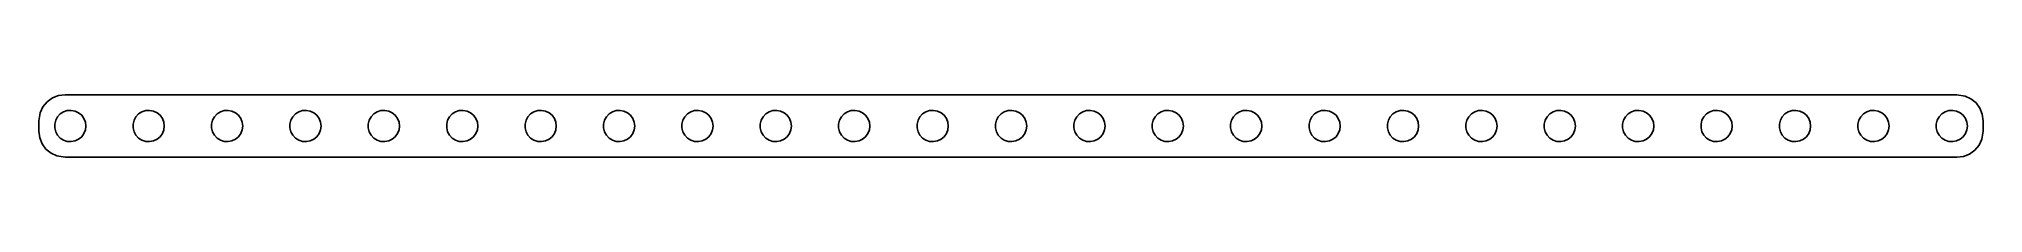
# Model space of a CAD drawing. Header units: metres. Extents: x -186 to 186, y -6 to 6.
import ezdxf

# ---------------------------------------------------------------- set-up
doc = ezdxf.new("R2010")
doc.units = ezdxf.units.M

msp = doc.modelspace()

# ---------------------------------------------------------------- linework, layer by layer
for p, q in [((-184.423, 4.64484), (-185.222, 3.67914)), ((-183.409, 5.38153), (-184.423, 4.64484)), ((-182.243, 5.84291), (-183.409, 5.38153)), ((-181, 6), (-182.243, 5.84291)), ((181, 6), (-181, 6)), ((182.545, 5.75528), (181, 6)), ((183.679, 5.22163), (182.545, 5.75528)), ((184.645, 4.42273), (183.679, 5.22163)), ((185.382, 3.40877), (184.645, 4.42273)), ((-185.755, 2.54509), (-186, 1)), ((-186, 1), (-186, -1)), ((-185.222, 3.67914), (-185.755, 2.54509)), ((-182.976, 0.375992), (-182.789, 1.10437)), ((-182.976, -0.375992), (-182.976, 0.375992)), ((-182.789, 1.10437), (-182.427, 1.76335)), ((-182.427, 1.76335), (-181.912, 2.31154)), ((-181.912, 2.31154), (-181.277, 2.71448)), ((-181.277, 2.71448), (-180.562, 2.94685)), ((-180.562, 2.94685), (-179.812, 2.99408)), ((-179.812, 2.99408), (-179.073, 2.85316)), ((-179.073, 2.85316), (-178.393, 2.53297)), ((-178.393, 2.53297), (-177.813, 2.05363)), ((-177.813, 2.05363), (-177.371, 1.44525)), ((-177.371, 1.44525), (-177.094, 0.746063)), ((-177.094, 0.746063), (-177, 0)), ((-177, 0), (-177.094, -0.746063)), ((-167.976, 0.375992), (-167.789, 1.10437)), ((-167.976, -0.375992), (-167.976, 0.375992)), ((-167.789, 1.10437), (-167.427, 1.76335)), ((-167.427, 1.76335), (-166.912, 2.31154)), ((-166.912, 2.31154), (-166.277, 2.71448)), ((-166.277, 2.71448), (-165.562, 2.94685)), ((-165.562, 2.94685), (-164.812, 2.99408)), ((-164.812, 2.99408), (-164.073, 2.85316)), ((-164.073, 2.85316), (-163.393, 2.53297)), ((-163.393, 2.53297), (-162.813, 2.05363)), ((-162.813, 2.05363), (-162.371, 1.44525)), ((-162.371, 1.44525), (-162.094, 0.746063)), ((-162.094, 0.746063), (-162, 0)), ((-162, 0), (-162.094, -0.746063)), ((-152.976, 0.375992), (-152.789, 1.10437)), ((-152.976, -0.375992), (-152.976, 0.375992)), ((-152.789, 1.10437), (-152.427, 1.76335)), ((-152.427, 1.76335), (-151.912, 2.31154)), ((-151.912, 2.31154), (-151.277, 2.71448)), ((-151.277, 2.71448), (-150.562, 2.94685)), ((-150.562, 2.94685), (-149.812, 2.99408)), ((-149.812, 2.99408), (-149.073, 2.85316)), ((-149.073, 2.85316), (-148.393, 2.53297)), ((-148.393, 2.53297), (-147.813, 2.05363)), ((-147.813, 2.05363), (-147.371, 1.44525)), ((-147.371, 1.44525), (-147.094, 0.746063)), ((-147.094, 0.746063), (-147, 0)), ((-147, 0), (-147.094, -0.746063)), ((-137.976, 0.375992), (-137.789, 1.10437)), ((-137.976, -0.375992), (-137.976, 0.375992)), ((-137.789, 1.10437), (-137.427, 1.76335)), ((-137.427, 1.76335), (-136.912, 2.31154)), ((-136.912, 2.31154), (-136.277, 2.71448)), ((-136.277, 2.71448), (-135.562, 2.94685)), ((-135.562, 2.94685), (-134.812, 2.99408)), ((-134.812, 2.99408), (-134.073, 2.85316)), ((-134.073, 2.85316), (-133.393, 2.53297)), ((-133.393, 2.53297), (-132.813, 2.05363)), ((-132.813, 2.05363), (-132.371, 1.44525)), ((-132.371, 1.44525), (-132.094, 0.746063)), ((-132.094, 0.746063), (-132, 0)), ((-132, 0), (-132.094, -0.746063)), ((-122.976, 0.375992), (-122.789, 1.10437)), ((-122.976, -0.375992), (-122.976, 0.375992)), ((-122.789, 1.10437), (-122.427, 1.76335)), ((-122.427, 1.76335), (-121.912, 2.31154)), ((-121.912, 2.31154), (-121.277, 2.71448)), ((-121.277, 2.71448), (-120.562, 2.94685)), ((-120.562, 2.94685), (-119.812, 2.99408)), ((-119.812, 2.99408), (-119.073, 2.85316)), ((-119.073, 2.85316), (-118.393, 2.53297)), ((-118.393, 2.53297), (-117.813, 2.05363)), ((-117.813, 2.05363), (-117.371, 1.44525)), ((-117.371, 1.44525), (-117.094, 0.746063)), ((-117.094, 0.746063), (-117, 0)), ((-117, 0), (-117.094, -0.746063)), ((-107.976, 0.375992), (-107.789, 1.10437)), ((-107.976, -0.375992), (-107.976, 0.375992)), ((-107.789, 1.10437), (-107.427, 1.76335)), ((-107.427, 1.76335), (-106.912, 2.31154)), ((-106.912, 2.31154), (-106.277, 2.71448)), ((-106.277, 2.71448), (-105.562, 2.94685)), ((-105.562, 2.94685), (-104.812, 2.99408)), ((-104.812, 2.99408), (-104.073, 2.85316)), ((-104.073, 2.85316), (-103.393, 2.53297)), ((-103.393, 2.53297), (-102.813, 2.05363)), ((-102.813, 2.05363), (-102.371, 1.44525)), ((-102.371, 1.44525), (-102.094, 0.746063)), ((-102.094, 0.746063), (-102, 0)), ((-102, 0), (-102.094, -0.746063)), ((-92.9763, 0.375992), (-92.7893, 1.10437)), ((-92.9763, -0.375992), (-92.9763, 0.375992)), ((-92.7893, 1.10437), (-92.427, 1.76335)), ((-92.427, 1.76335), (-91.9123, 2.31154)), ((-91.9123, 2.31154), (-91.2773, 2.71448)), ((-91.2773, 2.71448), (-90.5621, 2.94685)), ((-90.5621, 2.94685), (-89.8116, 2.99408)), ((-89.8116, 2.99408), (-89.073, 2.85316)), ((-89.073, 2.85316), (-88.3925, 2.53297)), ((-88.3925, 2.53297), (-87.8131, 2.05363)), ((-87.8131, 2.05363), (-87.3711, 1.44525)), ((-87.3711, 1.44525), (-87.0943, 0.746063)), ((-87.0943, 0.746063), (-87, 0)), ((-87, 0), (-87.0943, -0.746063)), ((-77.9763, 0.375992), (-77.7893, 1.10437)), ((-77.9763, -0.375992), (-77.9763, 0.375992)), ((-77.7893, 1.10437), (-77.427, 1.76335)), ((-77.427, 1.76335), (-76.9123, 2.31154)), ((-76.9123, 2.31154), (-76.2773, 2.71448)), ((-76.2773, 2.71448), (-75.5621, 2.94685)), ((-75.5621, 2.94685), (-74.8116, 2.99408)), ((-74.8116, 2.99408), (-74.073, 2.85316)), ((-74.073, 2.85316), (-73.3925, 2.53297)), ((-73.3925, 2.53297), (-72.8131, 2.05363)), ((-72.8131, 2.05363), (-72.3711, 1.44525)), ((-72.3711, 1.44525), (-72.0943, 0.746063)), ((-72.0943, 0.746063), (-72, 0)), ((-72, 0), (-72.0943, -0.746063)), ((-62.9763, 0.375992), (-62.7893, 1.10437)), ((-62.9763, -0.375992), (-62.9763, 0.375992)), ((-62.7893, 1.10437), (-62.427, 1.76335)), ((-62.427, 1.76335), (-61.9123, 2.31154)), ((-61.9123, 2.31154), (-61.2773, 2.71448)), ((-61.2773, 2.71448), (-60.5621, 2.94685)), ((-60.5621, 2.94685), (-59.8116, 2.99408)), ((-59.8116, 2.99408), (-59.0729, 2.85316)), ((-59.0729, 2.85316), (-58.3925, 2.53297)), ((-58.3925, 2.53297), (-57.8131, 2.05363)), ((-57.8131, 2.05363), (-57.3711, 1.44525)), ((-57.3711, 1.44525), (-57.0942, 0.746063)), ((-57.0942, 0.746063), (-57, 0)), ((-57, 0), (-57.0942, -0.746063)), ((-47.9763, 0.375992), (-47.7893, 1.10437)), ((-47.9763, -0.375992), (-47.9763, 0.375992)), ((-47.7893, 1.10437), (-47.427, 1.76335)), ((-47.427, 1.76335), (-46.9123, 2.31154)), ((-46.9123, 2.31154), (-46.2773, 2.71448)), ((-46.2773, 2.71448), (-45.5621, 2.94685)), ((-45.5621, 2.94685), (-44.8116, 2.99408)), ((-44.8116, 2.99408), (-44.0729, 2.85316)), ((-44.0729, 2.85316), (-43.3925, 2.53297)), ((-43.3925, 2.53297), (-42.8131, 2.05363)), ((-42.8131, 2.05363), (-42.3711, 1.44525)), ((-42.3711, 1.44525), (-42.0942, 0.746063)), ((-42.0942, 0.746063), (-42, 0)), ((-42, 0), (-42.0942, -0.746063)), ((-32.9763, 0.375992), (-32.7893, 1.10437)), ((-32.9763, -0.375992), (-32.9763, 0.375992)), ((-32.7893, 1.10437), (-32.427, 1.76335)), ((-32.427, 1.76335), (-31.9123, 2.31154)), ((-31.9123, 2.31154), (-31.2773, 2.71448)), ((-31.2773, 2.71448), (-30.5621, 2.94685)), ((-30.5621, 2.94685), (-29.8116, 2.99408)), ((-29.8116, 2.99408), (-29.0729, 2.85316)), ((-29.0729, 2.85316), (-28.3925, 2.53297)), ((-28.3925, 2.53297), (-27.8131, 2.05363)), ((-27.8131, 2.05363), (-27.3711, 1.44525)), ((-27.3711, 1.44525), (-27.0942, 0.746063)), ((-27.0942, 0.746063), (-27, 0)), ((-27, 0), (-27.0942, -0.746063)), ((-17.9763, 0.375992), (-17.7893, 1.10437)), ((-17.9763, -0.375992), (-17.9763, 0.375992)), ((-17.7893, 1.10437), (-17.427, 1.76335)), ((-17.427, 1.76335), (-16.9123, 2.31154)), ((-16.9123, 2.31154), (-16.2773, 2.71448)), ((-16.2773, 2.71448), (-15.5621, 2.94685)), ((-15.5621, 2.94685), (-14.8116, 2.99408)), ((-14.8116, 2.99408), (-14.0729, 2.85316)), ((-14.0729, 2.85316), (-13.3925, 2.53297)), ((-13.3925, 2.53297), (-12.8131, 2.05363)), ((-12.8131, 2.05363), (-12.3711, 1.44525)), ((-12.3711, 1.44525), (-12.0942, 0.746063)), ((-12.0942, 0.746063), (-12, 0)), ((-12, 0), (-12.0942, -0.746063)), ((-2.97633, 0.375992), (-2.78932, 1.10437)), ((-2.97633, -0.375992), (-2.97633, 0.375992)), ((-2.78932, 1.10437), (-2.42705, 1.76335)), ((-2.42705, 1.76335), (-1.91226, 2.31154)), ((-1.91226, 2.31154), (-1.27733, 2.71448)), ((-1.27733, 2.71448), (-0.562134, 2.94685)), ((-0.562134, 2.94685), (0.18837, 2.99408)), ((0.18837, 2.99408), (0.927048, 2.85316)), ((0.927048, 2.85316), (1.60747, 2.53297)), ((1.60747, 2.53297), (2.1869, 2.05363)), ((2.1869, 2.05363), (2.62891, 1.44525)), ((2.62891, 1.44525), (2.90575, 0.746063)), ((2.90575, 0.746063), (3, 0)), ((3, 0), (2.90575, -0.746063)), ((12.0237, 0.375992), (12.2107, 1.10437)), ((12.0237, -0.375992), (12.0237, 0.375992)), ((12.2107, 1.10437), (12.5729, 1.76335)), ((12.5729, 1.76335), (13.0877, 2.31154)), ((13.0877, 2.31154), (13.7227, 2.71448)), ((13.7227, 2.71448), (14.4379, 2.94685)), ((14.4379, 2.94685), (15.1884, 2.99408)), ((15.1884, 2.99408), (15.927, 2.85316)), ((15.927, 2.85316), (16.6075, 2.53297)), ((16.6075, 2.53297), (17.1869, 2.05363)), ((17.1869, 2.05363), (17.6289, 1.44525)), ((17.6289, 1.44525), (17.9057, 0.746063)), ((17.9057, 0.746063), (18, 0)), ((18, 0), (17.9057, -0.746063)), ((27.0237, 0.375992), (27.2107, 1.10437)), ((27.0237, -0.375992), (27.0237, 0.375992)), ((27.2107, 1.10437), (27.5729, 1.76335)), ((27.5729, 1.76335), (28.0877, 2.31154)), ((28.0877, 2.31154), (28.7227, 2.71448)), ((28.7227, 2.71448), (29.4379, 2.94685)), ((29.4379, 2.94685), (30.1884, 2.99408)), ((30.1884, 2.99408), (30.927, 2.85316)), ((30.927, 2.85316), (31.6075, 2.53297)), ((31.6075, 2.53297), (32.1869, 2.05363)), ((32.1869, 2.05363), (32.6289, 1.44525)), ((32.6289, 1.44525), (32.9057, 0.746063)), ((32.9057, 0.746063), (33, 0)), ((33, 0), (32.9057, -0.746063)), ((42.0237, 0.375992), (42.2107, 1.10437)), ((42.0237, -0.375992), (42.0237, 0.375992)), ((42.2107, 1.10437), (42.5729, 1.76335)), ((42.5729, 1.76335), (43.0877, 2.31154)), ((43.0877, 2.31154), (43.7227, 2.71448)), ((43.7227, 2.71448), (44.4379, 2.94685)), ((44.4379, 2.94685), (45.1884, 2.99408)), ((45.1884, 2.99408), (45.927, 2.85316)), ((45.927, 2.85316), (46.6075, 2.53297)), ((46.6075, 2.53297), (47.1869, 2.05363)), ((47.1869, 2.05363), (47.6289, 1.44525)), ((47.6289, 1.44525), (47.9057, 0.746063)), ((47.9057, 0.746063), (48, 0)), ((48, 0), (47.9057, -0.746063)), ((57.0237, 0.375992), (57.2107, 1.10437)), ((57.0237, -0.375992), (57.0237, 0.375992)), ((57.2107, 1.10437), (57.5729, 1.76335)), ((57.5729, 1.76335), (58.0877, 2.31154)), ((58.0877, 2.31154), (58.7227, 2.71448)), ((58.7227, 2.71448), (59.4379, 2.94685)), ((59.4379, 2.94685), (60.1884, 2.99408)), ((60.1884, 2.99408), (60.927, 2.85316)), ((60.927, 2.85316), (61.6075, 2.53297)), ((61.6075, 2.53297), (62.1869, 2.05363)), ((62.1869, 2.05363), (62.6289, 1.44525)), ((62.6289, 1.44525), (62.9057, 0.746063)), ((62.9057, 0.746063), (63, 0)), ((63, 0), (62.9057, -0.746063)), ((72.0237, 0.375992), (72.2107, 1.10437)), ((72.0237, -0.375992), (72.0237, 0.375992)), ((72.2107, 1.10437), (72.573, 1.76335)), ((72.573, 1.76335), (73.0877, 2.31154)), ((73.0877, 2.31154), (73.7227, 2.71448)), ((73.7227, 2.71448), (74.4379, 2.94685)), ((74.4379, 2.94685), (75.1884, 2.99408)), ((75.1884, 2.99408), (75.927, 2.85316)), ((75.927, 2.85316), (76.6075, 2.53297)), ((76.6075, 2.53297), (77.1869, 2.05363)), ((77.1869, 2.05363), (77.6289, 1.44525)), ((77.6289, 1.44525), (77.9057, 0.746063)), ((77.9057, 0.746063), (78, 0)), ((78, 0), (77.9057, -0.746063)), ((87.0237, 0.375992), (87.2107, 1.10437)), ((87.0237, -0.375992), (87.0237, 0.375992)), ((87.2107, 1.10437), (87.573, 1.76335)), ((87.573, 1.76335), (88.0877, 2.31154)), ((88.0877, 2.31154), (88.7227, 2.71448)), ((88.7227, 2.71448), (89.4379, 2.94685)), ((89.4379, 2.94685), (90.1884, 2.99408)), ((90.1884, 2.99408), (90.927, 2.85316)), ((90.927, 2.85316), (91.6075, 2.53297)), ((91.6075, 2.53297), (92.1869, 2.05363)), ((92.1869, 2.05363), (92.6289, 1.44525)), ((92.6289, 1.44525), (92.9057, 0.746063)), ((92.9057, 0.746063), (93, 0)), ((93, 0), (92.9057, -0.746063)), ((102.024, 0.375992), (102.211, 1.10437)), ((102.024, -0.375992), (102.024, 0.375992)), ((102.211, 1.10437), (102.573, 1.76335)), ((102.573, 1.76335), (103.088, 2.31154)), ((103.088, 2.31154), (103.723, 2.71448)), ((103.723, 2.71448), (104.438, 2.94685)), ((104.438, 2.94685), (105.188, 2.99408)), ((105.188, 2.99408), (105.927, 2.85316)), ((105.927, 2.85316), (106.607, 2.53297)), ((106.607, 2.53297), (107.187, 2.05363)), ((107.187, 2.05363), (107.629, 1.44525)), ((107.629, 1.44525), (107.906, 0.746063)), ((107.906, 0.746063), (108, 0)), ((108, 0), (107.906, -0.746063)), ((117.024, 0.375992), (117.211, 1.10437)), ((117.024, -0.375992), (117.024, 0.375992)), ((117.211, 1.10437), (117.573, 1.76335)), ((117.573, 1.76335), (118.088, 2.31154)), ((118.088, 2.31154), (118.723, 2.71448)), ((118.723, 2.71448), (119.438, 2.94685)), ((119.438, 2.94685), (120.188, 2.99408)), ((120.188, 2.99408), (120.927, 2.85316)), ((120.927, 2.85316), (121.607, 2.53297)), ((121.607, 2.53297), (122.187, 2.05363)), ((122.187, 2.05363), (122.629, 1.44525)), ((122.629, 1.44525), (122.906, 0.746063)), ((122.906, 0.746063), (123, 0)), ((123, 0), (122.906, -0.746063)), ((132.024, 0.375992), (132.211, 1.10437)), ((132.024, -0.375992), (132.024, 0.375992)), ((132.211, 1.10437), (132.573, 1.76335)), ((132.573, 1.76335), (133.088, 2.31154)), ((133.088, 2.31154), (133.723, 2.71448)), ((133.723, 2.71448), (134.438, 2.94685)), ((134.438, 2.94685), (135.188, 2.99408)), ((135.188, 2.99408), (135.927, 2.85316)), ((135.927, 2.85316), (136.607, 2.53297)), ((136.607, 2.53297), (137.187, 2.05363)), ((137.187, 2.05363), (137.629, 1.44525)), ((137.629, 1.44525), (137.906, 0.746063)), ((137.906, 0.746063), (138, 0)), ((138, 0), (137.906, -0.746063)), ((147.024, 0.375992), (147.211, 1.10437)), ((147.024, -0.375992), (147.024, 0.375992)), ((147.211, 1.10437), (147.573, 1.76335)), ((147.573, 1.76335), (148.088, 2.31154)), ((148.088, 2.31154), (148.723, 2.71448)), ((148.723, 2.71448), (149.438, 2.94685)), ((149.438, 2.94685), (150.188, 2.99408)), ((150.188, 2.99408), (150.927, 2.85316)), ((150.927, 2.85316), (151.607, 2.53297)), ((151.607, 2.53297), (152.187, 2.05363)), ((152.187, 2.05363), (152.629, 1.44525)), ((152.629, 1.44525), (152.906, 0.746063)), ((152.906, 0.746063), (153, 0)), ((153, 0), (152.906, -0.746063)), ((162.024, 0.375992), (162.211, 1.10437)), ((162.024, -0.375992), (162.024, 0.375992)), ((162.211, 1.10437), (162.573, 1.76335)), ((162.573, 1.76335), (163.088, 2.31154)), ((163.088, 2.31154), (163.723, 2.71448)), ((163.723, 2.71448), (164.438, 2.94685)), ((164.438, 2.94685), (165.188, 2.99408)), ((165.188, 2.99408), (165.927, 2.85316)), ((165.927, 2.85316), (166.607, 2.53297)), ((166.607, 2.53297), (167.187, 2.05363)), ((167.187, 2.05363), (167.629, 1.44525)), ((167.629, 1.44525), (167.906, 0.746063)), ((167.906, 0.746063), (168, 0)), ((168, 0), (167.906, -0.746063)), ((177.024, 0.375992), (177.211, 1.10437)), ((177.024, -0.375992), (177.024, 0.375992)), ((177.211, 1.10437), (177.573, 1.76335)), ((177.573, 1.76335), (178.088, 2.31154)), ((178.088, 2.31154), (178.723, 2.71448)), ((178.723, 2.71448), (179.438, 2.94685)), ((179.438, 2.94685), (180.188, 2.99408)), ((180.188, 2.99408), (180.927, 2.85316)), ((180.927, 2.85316), (181.607, 2.53297)), ((181.607, 2.53297), (182.187, 2.05363)), ((182.187, 2.05363), (182.629, 1.44525)), ((182.629, 1.44525), (182.906, 0.746063)), ((182.906, 0.746063), (183, 0)), ((183, 0), (182.906, -0.746063)), ((185.843, 2.24345), (185.382, 3.40877)), ((186, 1), (185.843, 2.24345)), ((186, -1), (186, 1)), ((-186, -1), (-185.843, -2.24345)), ((-185.843, -2.24345), (-185.382, -3.40877)), ((-185.382, -3.40877), (-184.645, -4.42273)), ((-182.789, -1.10437), (-182.976, -0.375992)), ((-182.427, -1.76335), (-182.789, -1.10437)), ((-181.912, -2.31154), (-182.427, -1.76335)), ((-181.277, -2.71448), (-181.912, -2.31154)), ((-180.562, -2.94685), (-181.277, -2.71448)), ((-179.812, -2.99408), (-180.562, -2.94685)), ((-179.073, -2.85316), (-179.812, -2.99408)), ((-178.393, -2.53297), (-179.073, -2.85316)), ((-177.813, -2.05363), (-178.393, -2.53297)), ((-177.371, -1.44525), (-177.813, -2.05363)), ((-177.094, -0.746063), (-177.371, -1.44525)), ((-167.789, -1.10437), (-167.976, -0.375992)), ((-167.427, -1.76335), (-167.789, -1.10437)), ((-166.912, -2.31154), (-167.427, -1.76335)), ((-166.277, -2.71448), (-166.912, -2.31154)), ((-165.562, -2.94685), (-166.277, -2.71448)), ((-164.812, -2.99408), (-165.562, -2.94685)), ((-164.073, -2.85316), (-164.812, -2.99408)), ((-163.393, -2.53297), (-164.073, -2.85316)), ((-162.813, -2.05363), (-163.393, -2.53297)), ((-162.371, -1.44525), (-162.813, -2.05363)), ((-162.094, -0.746063), (-162.371, -1.44525)), ((-152.789, -1.10437), (-152.976, -0.375992)), ((-152.427, -1.76335), (-152.789, -1.10437)), ((-151.912, -2.31154), (-152.427, -1.76335)), ((-151.277, -2.71448), (-151.912, -2.31154)), ((-150.562, -2.94685), (-151.277, -2.71448)), ((-149.812, -2.99408), (-150.562, -2.94685)), ((-149.073, -2.85316), (-149.812, -2.99408)), ((-148.393, -2.53297), (-149.073, -2.85316)), ((-147.813, -2.05363), (-148.393, -2.53297)), ((-147.371, -1.44525), (-147.813, -2.05363)), ((-147.094, -0.746063), (-147.371, -1.44525)), ((-137.789, -1.10437), (-137.976, -0.375992)), ((-137.427, -1.76335), (-137.789, -1.10437)), ((-136.912, -2.31154), (-137.427, -1.76335)), ((-136.277, -2.71448), (-136.912, -2.31154)), ((-135.562, -2.94685), (-136.277, -2.71448)), ((-134.812, -2.99408), (-135.562, -2.94685)), ((-134.073, -2.85316), (-134.812, -2.99408)), ((-133.393, -2.53297), (-134.073, -2.85316)), ((-132.813, -2.05363), (-133.393, -2.53297)), ((-132.371, -1.44525), (-132.813, -2.05363)), ((-132.094, -0.746063), (-132.371, -1.44525)), ((-122.789, -1.10437), (-122.976, -0.375992)), ((-122.427, -1.76335), (-122.789, -1.10437)), ((-121.912, -2.31154), (-122.427, -1.76335)), ((-121.277, -2.71448), (-121.912, -2.31154)), ((-120.562, -2.94685), (-121.277, -2.71448)), ((-119.812, -2.99408), (-120.562, -2.94685)), ((-119.073, -2.85316), (-119.812, -2.99408)), ((-118.393, -2.53297), (-119.073, -2.85316)), ((-117.813, -2.05363), (-118.393, -2.53297)), ((-117.371, -1.44525), (-117.813, -2.05363)), ((-117.094, -0.746063), (-117.371, -1.44525)), ((-107.789, -1.10437), (-107.976, -0.375992)), ((-107.427, -1.76335), (-107.789, -1.10437)), ((-106.912, -2.31154), (-107.427, -1.76335)), ((-106.277, -2.71448), (-106.912, -2.31154)), ((-105.562, -2.94685), (-106.277, -2.71448)), ((-104.812, -2.99408), (-105.562, -2.94685)), ((-104.073, -2.85316), (-104.812, -2.99408)), ((-103.393, -2.53297), (-104.073, -2.85316)), ((-102.813, -2.05363), (-103.393, -2.53297)), ((-102.371, -1.44525), (-102.813, -2.05363)), ((-102.094, -0.746063), (-102.371, -1.44525)), ((-92.7893, -1.10437), (-92.9763, -0.375992)), ((-92.427, -1.76335), (-92.7893, -1.10437)), ((-91.9123, -2.31154), (-92.427, -1.76335)), ((-91.2773, -2.71448), (-91.9123, -2.31154)), ((-90.5621, -2.94685), (-91.2773, -2.71448)), ((-89.8116, -2.99408), (-90.5621, -2.94685)), ((-89.073, -2.85316), (-89.8116, -2.99408)), ((-88.3925, -2.53297), (-89.073, -2.85316)), ((-87.8131, -2.05363), (-88.3925, -2.53297)), ((-87.3711, -1.44525), (-87.8131, -2.05363)), ((-87.0943, -0.746063), (-87.3711, -1.44525)), ((-77.7893, -1.10437), (-77.9763, -0.375992)), ((-77.427, -1.76335), (-77.7893, -1.10437)), ((-76.9123, -2.31154), (-77.427, -1.76335)), ((-76.2773, -2.71448), (-76.9123, -2.31154)), ((-75.5621, -2.94685), (-76.2773, -2.71448)), ((-74.8116, -2.99408), (-75.5621, -2.94685)), ((-74.073, -2.85316), (-74.8116, -2.99408)), ((-73.3925, -2.53297), (-74.073, -2.85316)), ((-72.8131, -2.05363), (-73.3925, -2.53297)), ((-72.3711, -1.44525), (-72.8131, -2.05363)), ((-72.0943, -0.746063), (-72.3711, -1.44525)), ((-62.7893, -1.10437), (-62.9763, -0.375992)), ((-62.427, -1.76335), (-62.7893, -1.10437)), ((-61.9123, -2.31154), (-62.427, -1.76335)), ((-61.2773, -2.71448), (-61.9123, -2.31154)), ((-60.5621, -2.94685), (-61.2773, -2.71448)), ((-59.8116, -2.99408), (-60.5621, -2.94685)), ((-59.0729, -2.85316), (-59.8116, -2.99408)), ((-58.3925, -2.53297), (-59.0729, -2.85316)), ((-57.8131, -2.05363), (-58.3925, -2.53297)), ((-57.3711, -1.44525), (-57.8131, -2.05363)), ((-57.0942, -0.746063), (-57.3711, -1.44525)), ((-47.7893, -1.10437), (-47.9763, -0.375992)), ((-47.427, -1.76335), (-47.7893, -1.10437)), ((-46.9123, -2.31154), (-47.427, -1.76335)), ((-46.2773, -2.71448), (-46.9123, -2.31154)), ((-45.5621, -2.94685), (-46.2773, -2.71448)), ((-44.8116, -2.99408), (-45.5621, -2.94685)), ((-44.0729, -2.85316), (-44.8116, -2.99408)), ((-43.3925, -2.53297), (-44.0729, -2.85316)), ((-42.8131, -2.05363), (-43.3925, -2.53297)), ((-42.3711, -1.44525), (-42.8131, -2.05363)), ((-42.0942, -0.746063), (-42.3711, -1.44525)), ((-32.7893, -1.10437), (-32.9763, -0.375992)), ((-32.427, -1.76335), (-32.7893, -1.10437)), ((-31.9123, -2.31154), (-32.427, -1.76335)), ((-31.2773, -2.71448), (-31.9123, -2.31154)), ((-30.5621, -2.94685), (-31.2773, -2.71448)), ((-29.8116, -2.99408), (-30.5621, -2.94685)), ((-29.0729, -2.85316), (-29.8116, -2.99408)), ((-28.3925, -2.53297), (-29.0729, -2.85316)), ((-27.8131, -2.05363), (-28.3925, -2.53297)), ((-27.3711, -1.44525), (-27.8131, -2.05363)), ((-27.0942, -0.746063), (-27.3711, -1.44525)), ((-17.7893, -1.10437), (-17.9763, -0.375992)), ((-17.427, -1.76335), (-17.7893, -1.10437)), ((-16.9123, -2.31154), (-17.427, -1.76335)), ((-16.2773, -2.71448), (-16.9123, -2.31154)), ((-15.5621, -2.94685), (-16.2773, -2.71448)), ((-14.8116, -2.99408), (-15.5621, -2.94685)), ((-14.0729, -2.85316), (-14.8116, -2.99408)), ((-13.3925, -2.53297), (-14.0729, -2.85316)), ((-12.8131, -2.05363), (-13.3925, -2.53297)), ((-12.3711, -1.44525), (-12.8131, -2.05363)), ((-12.0942, -0.746063), (-12.3711, -1.44525)), ((-2.78932, -1.10437), (-2.97633, -0.375992)), ((-2.42705, -1.76335), (-2.78932, -1.10437)), ((-1.91226, -2.31154), (-2.42705, -1.76335)), ((-1.27733, -2.71448), (-1.91226, -2.31154)), ((-0.562134, -2.94685), (-1.27733, -2.71448)), ((0.18837, -2.99408), (-0.562134, -2.94685)), ((0.927048, -2.85316), (0.18837, -2.99408)), ((1.60747, -2.53297), (0.927048, -2.85316)), ((2.1869, -2.05363), (1.60747, -2.53297)), ((2.62891, -1.44525), (2.1869, -2.05363)), ((2.90575, -0.746063), (2.62891, -1.44525)), ((12.2107, -1.10437), (12.0237, -0.375992)), ((12.5729, -1.76335), (12.2107, -1.10437)), ((13.0877, -2.31154), (12.5729, -1.76335)), ((13.7227, -2.71448), (13.0877, -2.31154)), ((14.4379, -2.94685), (13.7227, -2.71448)), ((15.1884, -2.99408), (14.4379, -2.94685)), ((15.927, -2.85316), (15.1884, -2.99408)), ((16.6075, -2.53297), (15.927, -2.85316)), ((17.1869, -2.05363), (16.6075, -2.53297)), ((17.6289, -1.44525), (17.1869, -2.05363)), ((17.9057, -0.746063), (17.6289, -1.44525)), ((27.2107, -1.10437), (27.0237, -0.375992)), ((27.5729, -1.76335), (27.2107, -1.10437)), ((28.0877, -2.31154), (27.5729, -1.76335)), ((28.7227, -2.71448), (28.0877, -2.31154)), ((29.4379, -2.94685), (28.7227, -2.71448)), ((30.1884, -2.99408), (29.4379, -2.94685)), ((30.927, -2.85316), (30.1884, -2.99408)), ((31.6075, -2.53297), (30.927, -2.85316)), ((32.1869, -2.05363), (31.6075, -2.53297)), ((32.6289, -1.44525), (32.1869, -2.05363)), ((32.9057, -0.746063), (32.6289, -1.44525)), ((42.2107, -1.10437), (42.0237, -0.375992)), ((42.5729, -1.76335), (42.2107, -1.10437)), ((43.0877, -2.31154), (42.5729, -1.76335)), ((43.7227, -2.71448), (43.0877, -2.31154)), ((44.4379, -2.94685), (43.7227, -2.71448)), ((45.1884, -2.99408), (44.4379, -2.94685)), ((45.927, -2.85316), (45.1884, -2.99408)), ((46.6075, -2.53297), (45.927, -2.85316)), ((47.1869, -2.05363), (46.6075, -2.53297)), ((47.6289, -1.44525), (47.1869, -2.05363)), ((47.9057, -0.746063), (47.6289, -1.44525)), ((57.2107, -1.10437), (57.0237, -0.375992)), ((57.5729, -1.76335), (57.2107, -1.10437)), ((58.0877, -2.31154), (57.5729, -1.76335)), ((58.7227, -2.71448), (58.0877, -2.31154)), ((59.4379, -2.94685), (58.7227, -2.71448)), ((60.1884, -2.99408), (59.4379, -2.94685)), ((60.927, -2.85316), (60.1884, -2.99408)), ((61.6075, -2.53297), (60.927, -2.85316)), ((62.1869, -2.05363), (61.6075, -2.53297)), ((62.6289, -1.44525), (62.1869, -2.05363)), ((62.9057, -0.746063), (62.6289, -1.44525)), ((72.2107, -1.10437), (72.0237, -0.375992)), ((72.573, -1.76335), (72.2107, -1.10437)), ((73.0877, -2.31154), (72.573, -1.76335)), ((73.7227, -2.71448), (73.0877, -2.31154)), ((74.4379, -2.94685), (73.7227, -2.71448)), ((75.1884, -2.99408), (74.4379, -2.94685)), ((75.927, -2.85316), (75.1884, -2.99408)), ((76.6075, -2.53297), (75.927, -2.85316)), ((77.1869, -2.05363), (76.6075, -2.53297)), ((77.6289, -1.44525), (77.1869, -2.05363)), ((77.9057, -0.746063), (77.6289, -1.44525)), ((87.2107, -1.10437), (87.0237, -0.375992)), ((87.573, -1.76335), (87.2107, -1.10437)), ((88.0877, -2.31154), (87.573, -1.76335)), ((88.7227, -2.71448), (88.0877, -2.31154)), ((89.4379, -2.94685), (88.7227, -2.71448)), ((90.1884, -2.99408), (89.4379, -2.94685)), ((90.927, -2.85316), (90.1884, -2.99408)), ((91.6075, -2.53297), (90.927, -2.85316)), ((92.1869, -2.05363), (91.6075, -2.53297)), ((92.6289, -1.44525), (92.1869, -2.05363)), ((92.9057, -0.746063), (92.6289, -1.44525)), ((102.211, -1.10437), (102.024, -0.375992)), ((102.573, -1.76335), (102.211, -1.10437)), ((103.088, -2.31154), (102.573, -1.76335)), ((103.723, -2.71448), (103.088, -2.31154)), ((104.438, -2.94685), (103.723, -2.71448)), ((105.188, -2.99408), (104.438, -2.94685)), ((105.927, -2.85316), (105.188, -2.99408)), ((106.607, -2.53297), (105.927, -2.85316)), ((107.187, -2.05363), (106.607, -2.53297)), ((107.629, -1.44525), (107.187, -2.05363)), ((107.906, -0.746063), (107.629, -1.44525)), ((117.211, -1.10437), (117.024, -0.375992)), ((117.573, -1.76335), (117.211, -1.10437)), ((118.088, -2.31154), (117.573, -1.76335)), ((118.723, -2.71448), (118.088, -2.31154)), ((119.438, -2.94685), (118.723, -2.71448)), ((120.188, -2.99408), (119.438, -2.94685)), ((120.927, -2.85316), (120.188, -2.99408)), ((121.607, -2.53297), (120.927, -2.85316)), ((122.187, -2.05363), (121.607, -2.53297)), ((122.629, -1.44525), (122.187, -2.05363)), ((122.906, -0.746063), (122.629, -1.44525)), ((132.211, -1.10437), (132.024, -0.375992)), ((132.573, -1.76335), (132.211, -1.10437)), ((133.088, -2.31154), (132.573, -1.76335)), ((133.723, -2.71448), (133.088, -2.31154)), ((134.438, -2.94685), (133.723, -2.71448)), ((135.188, -2.99408), (134.438, -2.94685)), ((135.927, -2.85316), (135.188, -2.99408)), ((136.607, -2.53297), (135.927, -2.85316)), ((137.187, -2.05363), (136.607, -2.53297)), ((137.629, -1.44525), (137.187, -2.05363)), ((137.906, -0.746063), (137.629, -1.44525)), ((147.211, -1.10437), (147.024, -0.375992)), ((147.573, -1.76335), (147.211, -1.10437)), ((148.088, -2.31154), (147.573, -1.76335)), ((148.723, -2.71448), (148.088, -2.31154)), ((149.438, -2.94685), (148.723, -2.71448)), ((150.188, -2.99408), (149.438, -2.94685)), ((150.927, -2.85316), (150.188, -2.99408)), ((151.607, -2.53297), (150.927, -2.85316)), ((152.187, -2.05363), (151.607, -2.53297)), ((152.629, -1.44525), (152.187, -2.05363)), ((152.906, -0.746063), (152.629, -1.44525)), ((162.211, -1.10437), (162.024, -0.375992)), ((162.573, -1.76335), (162.211, -1.10437)), ((163.088, -2.31154), (162.573, -1.76335)), ((163.723, -2.71448), (163.088, -2.31154)), ((164.438, -2.94685), (163.723, -2.71448)), ((165.188, -2.99408), (164.438, -2.94685)), ((165.927, -2.85316), (165.188, -2.99408)), ((166.607, -2.53297), (165.927, -2.85316)), ((167.187, -2.05363), (166.607, -2.53297)), ((167.629, -1.44525), (167.187, -2.05363)), ((167.906, -0.746063), (167.629, -1.44525)), ((177.211, -1.10437), (177.024, -0.375992)), ((177.573, -1.76335), (177.211, -1.10437)), ((178.088, -2.31154), (177.573, -1.76335)), ((178.723, -2.71448), (178.088, -2.31154)), ((179.438, -2.94685), (178.723, -2.71448)), ((180.188, -2.99408), (179.438, -2.94685)), ((180.927, -2.85316), (180.188, -2.99408)), ((181.607, -2.53297), (180.927, -2.85316)), ((182.187, -2.05363), (181.607, -2.53297)), ((182.629, -1.44525), (182.187, -2.05363)), ((182.906, -0.746063), (182.629, -1.44525)), ((184.423, -4.64484), (185.222, -3.67914)), ((185.222, -3.67914), (185.755, -2.54509)), ((185.755, -2.54509), (186, -1)), ((-184.645, -4.42273), (-183.679, -5.22163)), ((-183.679, -5.22163), (-182.545, -5.75528)), ((-182.545, -5.75528), (-181, -6)), ((-181, -6), (181, -6)), ((181, -6), (182.243, -5.84291)), ((182.243, -5.84291), (183.409, -5.38153)), ((183.409, -5.38153), (184.423, -4.64484))]:
    msp.add_line(p, q)

doc.saveas('drawing.dxf')
